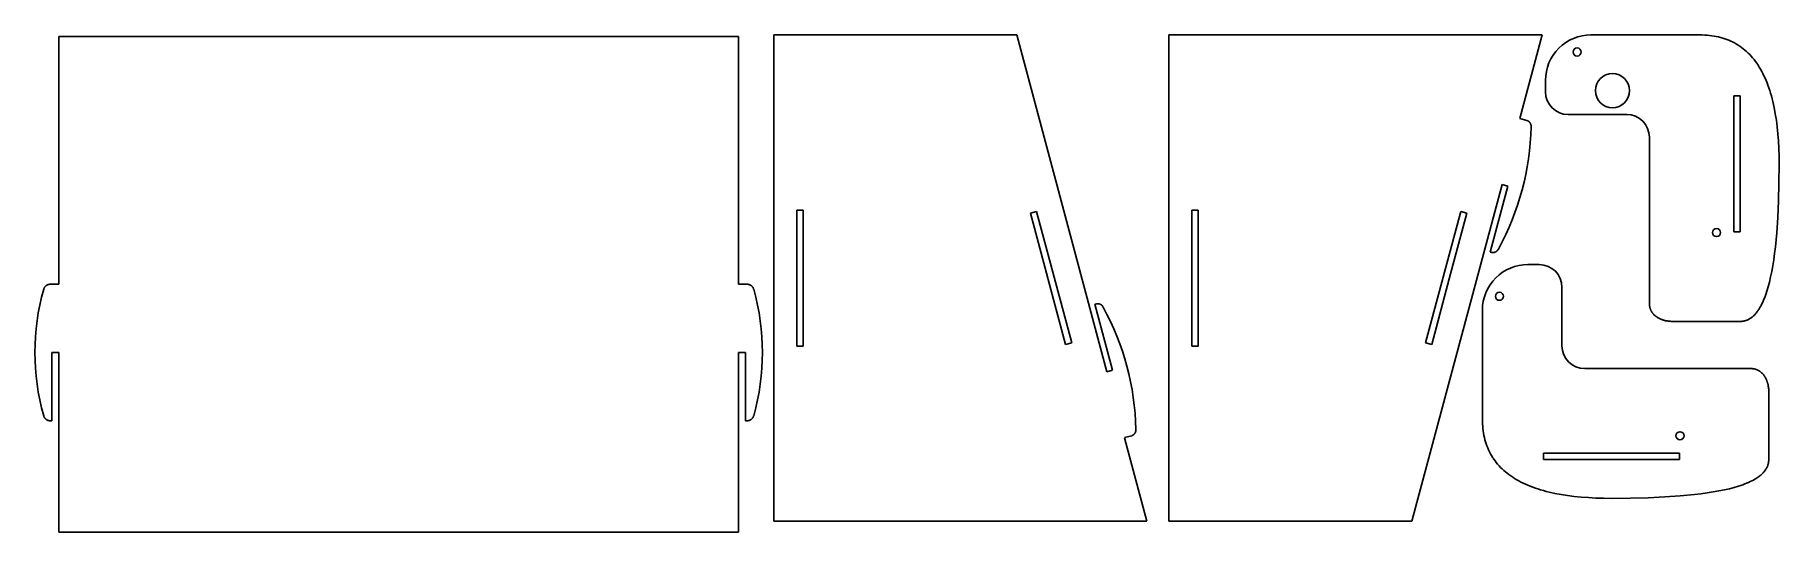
# Model space of a CAD drawing. Extents: x 0 to 767, y 497 to 716.
import ezdxf

# ---------------------------------------------------------------- set-up
doc = ezdxf.new("R2010")
doc.units = 0
doc.layers.add('MAKE2D$VISIBLE$LINES', color=7, linetype='CONTINUOUS')

msp = doc.modelspace()

# ---------------------------------------------------------------- linework, layer by layer
at = {"layer": 'MAKE2D$VISIBLE$LINES'}
for p, q in [((309.5, 715.28), (10.5, 715.28)), ((10.5, 715.28), (10.5, 606.33)), ((309.5, 606.33), (309.5, 715.28)), ((324.95, 502.12), (324.95, 715.93)), ((324.95, 715.93), (431.81, 715.93)), ((431.81, 715.93), (471.48, 567.87)), ((662.93, 715.93), (498.78, 715.93)), ((498.78, 715.93), (498.78, 502.12)), ((653.08, 679.16), (662.93, 715.93)), ((732.27, 715.94), (684.37, 715.94)), ((733.35, 715.92), (732.27, 715.94)), ((734.41, 715.88), (733.35, 715.92)), ((735.46, 715.81), (734.41, 715.88)), ((736.49, 715.71), (735.46, 715.81)), ((737.5, 715.59), (736.49, 715.71)), ((738.5, 715.44), (737.5, 715.59)), ((739.48, 715.26), (738.5, 715.44)), ((740.44, 715.05), (739.48, 715.26)), ((741.38, 714.81), (740.44, 715.05)), ((742.31, 714.55), (741.38, 714.81)), ((743.22, 714.26), (742.31, 714.55)), ((744.12, 713.94), (743.22, 714.26)), ((744.99, 713.59), (744.12, 713.94)), ((745.85, 713.22), (744.99, 713.59)), ((746.69, 712.82), (745.85, 713.22)), ((747.52, 712.39), (746.69, 712.82)), ((747.93, 712.16), (747.52, 712.39)), ((748.33, 711.93), (747.93, 712.16)), ((748.73, 711.69), (748.33, 711.93)), ((749.12, 711.45), (748.73, 711.69)), ((749.51, 711.19), (749.12, 711.45)), ((749.9, 710.93), (749.51, 711.19)), ((750.65, 710.39), (749.9, 710.93)), ((751.39, 709.83), (750.65, 710.39)), ((752.12, 709.23), (751.39, 709.83)), ((752.82, 708.61), (752.12, 709.23)), ((753.51, 707.96), (752.82, 708.61)), ((754.19, 707.28), (753.51, 707.96)), ((754.84, 706.57), (754.19, 707.28)), ((755.48, 705.84), (754.84, 706.57)), ((756.1, 705.07), (755.48, 705.84)), ((756.7, 704.28), (756.1, 705.07)), ((757.29, 703.47), (756.7, 704.28)), ((757.86, 702.62), (757.29, 703.47)), ((758.42, 701.75), (757.86, 702.62)), ((758.95, 700.85), (758.42, 701.75)), ((759.47, 699.92), (758.95, 700.85)), ((759.97, 698.96), (759.47, 699.92)), ((760.46, 697.98), (759.97, 698.96)), ((664.37, 695.94), (664.37, 690.94)), ((760.93, 696.97), (760.46, 697.98)), ((761.38, 695.93), (760.93, 696.97)), ((761.81, 694.86), (761.38, 695.93)), ((762.23, 693.77), (761.81, 694.86)), ((762.63, 692.65), (762.23, 693.77)), ((763.01, 691.5), (762.63, 692.65)), ((763.38, 690.32), (763.01, 691.5)), ((750, 689.11), (747.2, 689.11)), ((747.2, 689.11), (747.2, 659.21)), ((750, 629.31), (750, 689.11)), ((763.73, 689.11), (763.38, 690.32)), ((764.06, 687.88), (763.73, 689.11)), ((764.37, 686.62), (764.06, 687.88)), ((764.95, 684.02), (764.37, 686.62)), ((765.46, 681.3), (764.95, 684.02)), ((656.22, 678.29), (653.07, 679.14)), ((656.26, 678.28), (656.22, 678.29)), ((656.31, 678.26), (656.26, 678.28)), ((656.36, 678.25), (656.31, 678.26)), ((656.41, 678.23), (656.36, 678.25)), ((656.45, 678.21), (656.41, 678.23)), ((656.5, 678.2), (656.45, 678.21)), ((656.55, 678.18), (656.5, 678.2)), ((656.6, 678.15), (656.55, 678.18)), ((656.64, 678.13), (656.6, 678.15)), ((656.69, 678.11), (656.64, 678.13)), ((656.74, 678.08), (656.69, 678.11)), ((656.78, 678.06), (656.74, 678.08)), ((656.83, 678.03), (656.78, 678.06)), ((656.87, 678), (656.83, 678.03)), ((656.92, 677.97), (656.87, 678)), ((656.96, 677.94), (656.92, 677.97)), ((657, 677.91), (656.96, 677.94)), ((657.05, 677.87), (657, 677.91)), ((657.09, 677.84), (657.05, 677.87)), ((657.13, 677.8), (657.09, 677.84)), ((657.17, 677.77), (657.13, 677.8)), ((657.22, 677.73), (657.17, 677.77)), ((657.26, 677.69), (657.22, 677.73)), ((657.3, 677.65), (657.26, 677.69)), ((657.33, 677.61), (657.3, 677.65)), ((657.37, 677.57), (657.33, 677.61)), ((657.41, 677.52), (657.37, 677.57)), ((657.45, 677.48), (657.41, 677.52)), ((657.48, 677.43), (657.45, 677.48)), ((657.52, 677.39), (657.48, 677.43)), ((657.55, 677.34), (657.52, 677.39)), ((657.58, 677.29), (657.55, 677.34)), ((657.61, 677.24), (657.58, 677.29)), ((657.64, 677.2), (657.61, 677.24)), ((657.67, 677.15), (657.64, 677.2)), ((657.7, 677.09), (657.67, 677.15)), ((657.73, 677.04), (657.7, 677.09)), ((657.76, 676.99), (657.73, 677.04)), ((657.78, 676.94), (657.76, 676.99)), ((657.81, 676.88), (657.78, 676.94)), ((657.83, 676.83), (657.81, 676.88)), ((657.86, 676.77), (657.83, 676.83)), ((657.88, 676.72), (657.86, 676.77)), ((657.9, 676.66), (657.88, 676.72)), ((657.92, 676.61), (657.9, 676.66)), ((657.93, 676.55), (657.92, 676.61)), ((657.95, 676.5), (657.93, 676.55)), ((657.94, 671.96), (658.07, 675.52)), ((657.97, 676.44), (657.95, 676.5)), ((657.98, 676.38), (657.97, 676.44)), ((658, 676.32), (657.98, 676.38)), ((658.01, 676.27), (658, 676.32)), ((658.02, 676.21), (658.01, 676.27)), ((658.03, 676.15), (658.02, 676.21)), ((658.04, 676.09), (658.03, 676.15)), ((658.05, 676.04), (658.04, 676.09)), ((658.05, 675.98), (658.05, 676.04)), ((658.06, 675.92), (658.05, 675.98)), ((658.07, 675.86), (658.06, 675.92)), ((658.07, 675.8), (658.07, 675.86)), ((658.07, 675.75), (658.07, 675.8)), ((658.08, 675.63), (658.07, 675.75)), ((658.07, 675.52), (658.08, 675.63)), ((700.1, 680.94), (674.37, 680.94)), ((765.91, 678.47), (765.46, 681.3)), ((766.28, 675.54), (765.91, 678.47)), ((766.59, 672.49), (766.28, 675.54)), ((657.35, 664.92), (657.7, 668.43)), ((657.7, 668.43), (657.94, 671.96)), ((710.1, 597.63), (710.1, 670.94)), ((766.83, 669.33), (766.59, 672.49)), ((767, 666.06), (766.83, 669.33)), ((656.37, 657.99), (656.91, 661.44)), ((656.91, 661.44), (657.35, 664.92)), ((767.1, 662.68), (767, 666.06)), ((767.13, 659.19), (767.1, 662.68)), ((654.97, 651.17), (655.72, 654.56)), ((655.72, 654.56), (656.37, 657.99)), ((747.2, 659.21), (747.2, 629.31)), ((767.07, 650.81), (767.13, 659.19)), ((605.64, 502.12), (645.31, 650.18)), ((647.83, 649.51), (640.06, 620.5)), ((645.31, 650.18), (647.83, 649.51)), ((652.12, 641.13), (653.17, 644.45)), ((653.17, 644.45), (654.12, 647.79)), ((654.12, 647.79), (654.97, 651.17)), ((766.87, 642.97), (767.07, 650.81)), ((337.85, 638.93), (335.05, 638.93)), ((335.05, 638.93), (335.05, 579.13)), ((337.85, 609.03), (337.85, 638.93)), ((440.52, 638.27), (437.81, 637.55)), ((437.81, 637.55), (453.29, 579.78)), ((448.26, 609.39), (440.52, 638.27)), ((508.88, 579.13), (508.88, 638.93)), ((508.88, 638.93), (511.68, 638.93)), ((511.68, 638.93), (511.68, 609.03)), ((611.64, 580.51), (627.12, 638.27)), ((629.82, 637.55), (622.09, 608.66)), ((627.12, 638.27), (629.82, 637.55)), ((649.72, 634.58), (650.97, 637.85)), ((650.97, 637.85), (652.12, 641.13)), ((766.53, 635.68), (766.87, 642.97)), ((646.9, 628.14), (648.36, 631.35)), ((648.36, 631.35), (649.72, 634.58)), ((747.2, 629.31), (750, 629.31)), ((766.07, 628.92), (766.53, 635.68)), ((643.4, 621.38), (643.44, 621.42)), ((643.44, 621.42), (643.47, 621.47)), ((643.47, 621.47), (643.5, 621.52)), ((643.5, 621.52), (643.54, 621.56)), ((643.54, 621.56), (643.57, 621.61)), ((643.57, 621.61), (643.63, 621.71)), ((643.63, 621.71), (643.68, 621.81)), ((643.68, 621.81), (645.34, 624.96)), ((645.34, 624.96), (646.9, 628.14)), ((765.12, 619.8), (765.47, 622.71)), ((765.47, 622.71), (766.07, 628.92)), ((640.06, 620.5), (640.69, 620.34)), ((640.69, 620.34), (640.73, 620.32)), ((640.73, 620.32), (640.78, 620.31)), ((640.78, 620.31), (640.83, 620.3)), ((640.83, 620.3), (640.88, 620.29)), ((640.88, 620.29), (640.93, 620.29)), ((640.93, 620.29), (640.98, 620.28)), ((640.98, 620.28), (641.03, 620.27)), ((641.03, 620.27), (641.08, 620.27)), ((641.08, 620.27), (641.14, 620.26)), ((641.14, 620.26), (641.19, 620.26)), ((641.19, 620.26), (641.24, 620.26)), ((641.24, 620.26), (641.29, 620.26)), ((641.29, 620.26), (641.35, 620.26)), ((641.35, 620.26), (641.4, 620.26)), ((641.4, 620.26), (641.45, 620.27)), ((641.45, 620.27), (641.51, 620.27)), ((641.51, 620.27), (641.56, 620.28)), ((641.56, 620.28), (641.62, 620.28)), ((641.62, 620.28), (641.67, 620.29)), ((641.67, 620.29), (641.73, 620.3)), ((641.73, 620.3), (641.78, 620.31)), ((641.78, 620.31), (641.83, 620.33)), ((641.83, 620.33), (641.89, 620.34)), ((641.89, 620.34), (641.94, 620.35)), ((641.94, 620.35), (642, 620.37)), ((642, 620.37), (642.05, 620.39)), ((642.05, 620.39), (642.1, 620.41)), ((642.1, 620.41), (642.16, 620.43)), ((642.16, 620.43), (642.21, 620.45)), ((642.21, 620.45), (642.26, 620.47)), ((642.26, 620.47), (642.32, 620.49)), ((642.32, 620.49), (642.37, 620.52)), ((642.37, 620.52), (642.42, 620.55)), ((642.42, 620.55), (642.47, 620.57)), ((642.47, 620.57), (642.52, 620.6)), ((642.52, 620.6), (642.57, 620.63)), ((642.57, 620.63), (642.62, 620.66)), ((642.62, 620.66), (642.67, 620.69)), ((642.67, 620.69), (642.72, 620.73)), ((642.72, 620.73), (642.77, 620.76)), ((642.77, 620.76), (642.82, 620.8)), ((642.82, 620.8), (642.87, 620.83)), ((642.87, 620.83), (642.91, 620.87)), ((642.91, 620.87), (642.96, 620.91)), ((642.96, 620.91), (643, 620.95)), ((643, 620.95), (643.05, 620.99)), ((643.05, 620.99), (643.09, 621.03)), ((643.09, 621.03), (643.13, 621.07)), ((643.13, 621.07), (643.17, 621.11)), ((643.17, 621.11), (643.21, 621.15)), ((643.21, 621.15), (643.25, 621.2)), ((643.25, 621.2), (643.29, 621.24)), ((643.29, 621.24), (643.33, 621.28)), ((643.33, 621.28), (643.37, 621.33)), ((643.37, 621.33), (643.4, 621.38)), ((656.64, 614.97), (661.64, 614.97)), ((763.87, 611.9), (764.32, 614.4)), ((764.32, 614.4), (764.74, 617.03)), ((764.74, 617.03), (765.12, 619.8)), ((5.48, 606.04), (5.42, 606.02)), ((5.53, 606.07), (5.48, 606.04)), ((5.59, 606.09), (5.53, 606.07)), ((5.65, 606.12), (5.59, 606.09)), ((5.71, 606.14), (5.65, 606.12)), ((5.76, 606.16), (5.71, 606.14)), ((5.82, 606.18), (5.76, 606.16)), ((5.88, 606.2), (5.82, 606.18)), ((5.94, 606.22), (5.88, 606.2)), ((6, 606.23), (5.94, 606.22)), ((6.06, 606.25), (6, 606.23)), ((6.12, 606.26), (6.06, 606.25)), ((6.18, 606.27), (6.12, 606.26)), ((6.23, 606.28), (6.18, 606.27)), ((6.29, 606.29), (6.23, 606.28)), ((6.35, 606.3), (6.29, 606.29)), ((6.41, 606.31), (6.35, 606.3)), ((6.47, 606.32), (6.41, 606.31)), ((6.53, 606.32), (6.47, 606.32)), ((6.58, 606.32), (6.53, 606.32)), ((6.64, 606.33), (6.58, 606.32)), ((6.7, 606.33), (6.64, 606.33)), ((6.76, 606.33), (6.7, 606.33)), ((10.5, 606.33), (6.76, 606.33)), ((313.24, 606.33), (309.5, 606.33)), ((313.3, 606.33), (313.24, 606.33)), ((313.36, 606.33), (313.3, 606.33)), ((313.42, 606.32), (313.36, 606.33)), ((313.47, 606.32), (313.42, 606.32)), ((313.53, 606.32), (313.47, 606.32)), ((313.59, 606.31), (313.53, 606.32)), ((313.65, 606.3), (313.59, 606.31)), ((313.71, 606.29), (313.65, 606.3)), ((313.77, 606.28), (313.71, 606.29)), ((313.82, 606.27), (313.77, 606.28)), ((313.88, 606.26), (313.82, 606.27)), ((313.94, 606.25), (313.88, 606.26)), ((314, 606.23), (313.94, 606.25)), ((314.06, 606.22), (314, 606.23)), ((314.12, 606.2), (314.06, 606.22)), ((314.18, 606.18), (314.12, 606.2)), ((314.24, 606.16), (314.18, 606.18)), ((314.29, 606.14), (314.24, 606.16)), ((314.35, 606.12), (314.29, 606.14)), ((314.41, 606.09), (314.35, 606.12)), ((314.47, 606.07), (314.41, 606.09)), ((314.52, 606.04), (314.47, 606.07)), ((314.58, 606.02), (314.52, 606.04)), ((337.85, 579.13), (337.85, 609.03)), ((455.99, 580.51), (448.26, 609.39)), ((511.68, 609.03), (511.68, 579.13)), ((622.09, 608.66), (614.35, 579.78)), ((762.33, 605.21), (762.87, 607.3)), ((762.87, 607.3), (763.39, 609.53)), ((763.39, 609.53), (763.87, 611.9)), ((2.96, 600.66), (2.17, 597.18)), ((3.87, 604.13), (2.96, 600.66)), ((3.88, 604.19), (3.87, 604.13)), ((3.9, 604.24), (3.88, 604.19)), ((3.92, 604.3), (3.9, 604.24)), ((3.94, 604.35), (3.92, 604.3)), ((3.96, 604.41), (3.94, 604.35)), ((3.98, 604.46), (3.96, 604.41)), ((4, 604.52), (3.98, 604.46)), ((4.02, 604.57), (4, 604.52)), ((4.05, 604.62), (4.02, 604.57)), ((4.08, 604.68), (4.05, 604.62)), ((4.1, 604.73), (4.08, 604.68)), ((4.13, 604.78), (4.1, 604.73)), ((4.16, 604.84), (4.13, 604.78)), ((4.19, 604.89), (4.16, 604.84)), ((4.22, 604.94), (4.19, 604.89)), ((4.26, 604.99), (4.22, 604.94)), ((4.29, 605.04), (4.26, 604.99)), ((4.33, 605.09), (4.29, 605.04)), ((4.37, 605.14), (4.33, 605.09)), ((4.4, 605.19), (4.37, 605.14)), ((4.44, 605.24), (4.4, 605.19)), ((4.48, 605.29), (4.44, 605.24)), ((4.52, 605.33), (4.48, 605.29)), ((4.57, 605.38), (4.52, 605.33)), ((4.61, 605.43), (4.57, 605.38)), ((4.65, 605.47), (4.61, 605.43)), ((4.7, 605.51), (4.65, 605.47)), ((4.75, 605.56), (4.7, 605.51)), ((4.79, 605.6), (4.75, 605.56)), ((4.84, 605.64), (4.79, 605.6)), ((4.89, 605.68), (4.84, 605.64)), ((4.94, 605.72), (4.89, 605.68)), ((4.99, 605.76), (4.94, 605.72)), ((5.04, 605.79), (4.99, 605.76)), ((5.09, 605.83), (5.04, 605.79)), ((5.15, 605.86), (5.09, 605.83)), ((5.2, 605.9), (5.15, 605.86)), ((5.26, 605.93), (5.2, 605.9)), ((5.31, 605.96), (5.26, 605.93)), ((5.37, 605.99), (5.31, 605.96)), ((5.42, 606.02), (5.37, 605.99)), ((314.63, 605.99), (314.58, 606.02)), ((314.69, 605.96), (314.63, 605.99)), ((314.74, 605.93), (314.69, 605.96)), ((314.8, 605.9), (314.74, 605.93)), ((314.85, 605.86), (314.8, 605.9)), ((314.91, 605.83), (314.85, 605.86)), ((314.96, 605.79), (314.91, 605.83)), ((315.01, 605.76), (314.96, 605.79)), ((315.06, 605.72), (315.01, 605.76)), ((315.11, 605.68), (315.06, 605.72)), ((315.16, 605.64), (315.11, 605.68)), ((315.21, 605.6), (315.16, 605.64)), ((315.25, 605.56), (315.21, 605.6)), ((315.3, 605.51), (315.25, 605.56)), ((315.35, 605.47), (315.3, 605.51)), ((315.39, 605.43), (315.35, 605.47)), ((315.43, 605.38), (315.39, 605.43)), ((315.48, 605.33), (315.43, 605.38)), ((315.52, 605.29), (315.48, 605.33)), ((315.56, 605.24), (315.52, 605.29)), ((315.6, 605.19), (315.56, 605.24)), ((315.63, 605.14), (315.6, 605.19)), ((315.67, 605.09), (315.63, 605.14)), ((315.71, 605.04), (315.67, 605.09)), ((315.74, 604.99), (315.71, 605.04)), ((315.78, 604.94), (315.74, 604.99)), ((315.81, 604.89), (315.78, 604.94)), ((315.84, 604.84), (315.81, 604.89)), ((315.87, 604.78), (315.84, 604.84)), ((315.9, 604.73), (315.87, 604.78)), ((315.92, 604.68), (315.9, 604.73)), ((315.95, 604.62), (315.92, 604.68)), ((315.98, 604.57), (315.95, 604.62)), ((316, 604.52), (315.98, 604.57)), ((316.02, 604.46), (316, 604.52)), ((316.04, 604.41), (316.02, 604.46)), ((316.06, 604.35), (316.04, 604.41)), ((316.08, 604.3), (316.06, 604.35)), ((316.1, 604.24), (316.08, 604.3)), ((316.12, 604.19), (316.1, 604.24)), ((316.13, 604.13), (316.12, 604.19)), ((317.04, 600.66), (316.13, 604.13)), ((317.83, 597.18), (317.04, 600.66)), ((671.64, 579.24), (671.64, 604.97)), ((759.8, 598.18), (760.14, 598.94)), ((760.14, 598.94), (760.48, 599.73)), ((760.48, 599.73), (760.81, 600.56)), ((760.81, 600.56), (761.13, 601.42)), ((761.13, 601.42), (761.44, 602.32)), ((761.44, 602.32), (761.74, 603.25)), ((761.74, 603.25), (762.33, 605.21)), ((1.51, 593.71), (0.97, 590.23)), ((2.17, 597.18), (1.51, 593.71)), ((318.49, 593.71), (317.83, 597.18)), ((319.03, 590.23), (318.49, 593.71)), ((466.23, 597.55), (466.86, 597.72)), ((474, 568.54), (466.23, 597.55)), ((466.86, 597.72), (466.9, 597.73)), ((466.9, 597.73), (466.95, 597.74)), ((466.95, 597.74), (467, 597.75)), ((467, 597.75), (467.05, 597.76)), ((467.05, 597.76), (467.1, 597.77)), ((467.1, 597.77), (467.15, 597.77)), ((467.15, 597.77), (467.2, 597.78)), ((467.2, 597.78), (467.25, 597.79)), ((467.25, 597.79), (467.31, 597.79)), ((467.31, 597.79), (467.36, 597.79)), ((467.36, 597.79), (467.41, 597.79)), ((467.41, 597.79), (467.46, 597.79)), ((467.46, 597.79), (467.52, 597.79)), ((467.52, 597.79), (467.57, 597.79)), ((467.57, 597.79), (467.62, 597.79)), ((467.62, 597.79), (467.68, 597.78)), ((467.68, 597.78), (467.73, 597.78)), ((467.73, 597.78), (467.79, 597.77)), ((467.79, 597.77), (467.84, 597.76)), ((467.84, 597.76), (467.9, 597.75)), ((467.9, 597.75), (467.95, 597.74)), ((467.95, 597.74), (468, 597.73)), ((468, 597.73), (468.06, 597.71)), ((468.06, 597.71), (468.11, 597.7)), ((468.11, 597.7), (468.17, 597.68)), ((468.17, 597.68), (468.22, 597.67)), ((468.22, 597.67), (468.27, 597.65)), ((468.27, 597.65), (468.33, 597.63)), ((468.33, 597.63), (468.38, 597.61)), ((468.38, 597.61), (468.43, 597.58)), ((468.43, 597.58), (468.49, 597.56)), ((468.49, 597.56), (468.54, 597.53)), ((468.54, 597.53), (468.59, 597.51)), ((468.59, 597.51), (468.64, 597.48)), ((468.64, 597.48), (468.69, 597.45)), ((468.69, 597.45), (468.74, 597.42)), ((468.74, 597.42), (468.79, 597.39)), ((468.79, 597.39), (468.84, 597.36)), ((468.84, 597.36), (468.89, 597.33)), ((468.89, 597.33), (468.94, 597.29)), ((468.94, 597.29), (468.99, 597.26)), ((468.99, 597.26), (469.04, 597.22)), ((469.04, 597.22), (469.08, 597.18)), ((469.08, 597.18), (469.13, 597.15)), ((469.13, 597.15), (469.17, 597.11)), ((469.17, 597.11), (469.22, 597.07)), ((469.22, 597.07), (469.26, 597.03)), ((469.26, 597.03), (469.3, 596.99)), ((469.3, 596.99), (469.34, 596.94)), ((469.34, 596.94), (469.38, 596.9)), ((469.38, 596.9), (469.42, 596.86)), ((469.42, 596.86), (469.46, 596.81)), ((469.46, 596.81), (469.5, 596.77)), ((469.5, 596.77), (469.54, 596.72)), ((469.54, 596.72), (469.57, 596.68)), ((469.57, 596.68), (469.61, 596.63)), ((469.61, 596.63), (469.64, 596.58)), ((469.64, 596.58), (469.67, 596.54)), ((469.67, 596.54), (469.71, 596.49)), ((469.71, 596.49), (469.74, 596.44)), ((469.74, 596.44), (469.8, 596.34)), ((469.8, 596.34), (469.85, 596.25)), ((469.85, 596.25), (471.51, 593.09)), ((471.51, 593.09), (473.07, 589.91)), ((636.64, 547.08), (636.64, 594.97)), ((710.1, 597.45), (710.1, 597.63)), ((710.11, 597.26), (710.1, 597.45)), ((710.13, 597.07), (710.11, 597.26)), ((710.15, 596.88), (710.13, 597.07)), ((710.17, 596.7), (710.15, 596.88)), ((710.2, 596.51), (710.17, 596.7)), ((710.24, 596.32), (710.2, 596.51)), ((710.28, 596.13), (710.24, 596.32)), ((710.33, 595.95), (710.28, 596.13)), ((710.39, 595.76), (710.33, 595.95)), ((710.45, 595.57), (710.39, 595.76)), ((710.51, 595.39), (710.45, 595.57)), ((710.59, 595.2), (710.51, 595.39)), ((710.67, 595.02), (710.59, 595.2)), ((710.75, 594.84), (710.67, 595.02)), ((710.85, 594.66), (710.75, 594.84)), ((710.94, 594.48), (710.85, 594.66)), ((711.05, 594.3), (710.94, 594.48)), ((711.16, 594.12), (711.05, 594.3)), ((711.28, 593.95), (711.16, 594.12)), ((711.4, 593.78), (711.28, 593.95)), ((711.53, 593.61), (711.4, 593.78)), ((711.66, 593.44), (711.53, 593.61)), ((711.8, 593.28), (711.66, 593.44)), ((711.95, 593.12), (711.8, 593.28)), ((712.1, 592.96), (711.95, 593.12)), ((712.25, 592.81), (712.1, 592.96)), ((712.41, 592.66), (712.25, 592.81)), ((712.58, 592.51), (712.41, 592.66)), ((712.75, 592.37), (712.58, 592.51)), ((712.93, 592.23), (712.75, 592.37)), ((713.11, 592.09), (712.93, 592.23)), ((713.29, 591.96), (713.11, 592.09)), ((713.48, 591.83), (713.29, 591.96)), ((713.68, 591.71), (713.48, 591.83)), ((713.87, 591.59), (713.68, 591.71)), ((714.07, 591.47), (713.87, 591.59)), ((714.28, 591.36), (714.07, 591.47)), ((714.49, 591.26), (714.28, 591.36)), ((714.7, 591.15), (714.49, 591.26)), ((714.91, 591.06), (714.7, 591.15)), ((715.12, 590.96), (714.91, 591.06)), ((715.34, 590.87), (715.12, 590.96)), ((715.56, 590.79), (715.34, 590.87)), ((715.78, 590.71), (715.56, 590.79)), ((716.01, 590.63), (715.78, 590.71)), ((753.14, 590.61), (753.38, 590.72)), ((753.38, 590.72), (753.62, 590.83)), ((753.62, 590.83), (753.86, 590.96)), ((753.86, 590.96), (754.09, 591.09)), ((754.09, 591.09), (754.32, 591.23)), ((754.32, 591.23), (754.55, 591.37)), ((754.55, 591.37), (754.78, 591.53)), ((754.78, 591.53), (755.01, 591.69)), ((755.01, 591.69), (755.23, 591.87)), ((755.23, 591.87), (755.45, 592.05)), ((755.45, 592.05), (755.67, 592.24)), ((755.67, 592.24), (755.89, 592.44)), ((755.89, 592.44), (756.1, 592.64)), ((756.1, 592.64), (756.32, 592.86)), ((756.32, 592.86), (756.53, 593.08)), ((756.53, 593.08), (756.74, 593.32)), ((756.74, 593.32), (756.94, 593.56)), ((756.94, 593.56), (757.15, 593.81)), ((757.15, 593.81), (757.35, 594.06)), ((757.35, 594.06), (757.55, 594.33)), ((757.55, 594.33), (757.75, 594.6)), ((757.75, 594.6), (757.95, 594.89)), ((757.95, 594.89), (758.14, 595.18)), ((758.14, 595.18), (758.33, 595.48)), ((758.33, 595.48), (758.71, 596.1)), ((758.71, 596.1), (759.08, 596.76)), ((759.08, 596.76), (759.44, 597.45)), ((759.44, 597.45), (759.8, 598.18)), ((0.24, 583.28), (0.06, 579.8)), ((0.54, 586.76), (0.24, 583.28)), ((0.97, 590.23), (0.54, 586.76)), ((319.46, 586.76), (319.03, 590.23)), ((319.76, 583.28), (319.46, 586.76)), ((319.94, 579.8), (319.76, 583.28)), ((473.07, 589.91), (474.53, 586.7)), ((474.53, 586.7), (475.89, 583.47)), ((475.89, 583.47), (477.14, 580.21)), ((716.23, 590.56), (716.01, 590.63)), ((716.46, 590.5), (716.23, 590.56)), ((716.69, 590.43), (716.46, 590.5)), ((716.92, 590.38), (716.69, 590.43)), ((717.15, 590.32), (716.92, 590.38)), ((717.37, 590.27), (717.15, 590.32)), ((717.6, 590.23), (717.37, 590.27)), ((717.83, 590.19), (717.6, 590.23)), ((718.29, 590.12), (717.83, 590.19)), ((718.75, 590.07), (718.29, 590.12)), ((719.21, 590.03), (718.75, 590.07)), ((719.66, 590.01), (719.21, 590.03)), ((720.1, 590.01), (719.66, 590.01)), ((750.1, 590.01), (720.1, 590.01)), ((750.1, 590.01), (750.37, 590.01)), ((750.37, 590.01), (750.63, 590.02)), ((750.63, 590.02), (750.89, 590.04)), ((750.89, 590.04), (751.15, 590.07)), ((751.15, 590.07), (751.41, 590.11)), ((751.41, 590.11), (751.66, 590.16)), ((751.66, 590.16), (751.91, 590.21)), ((751.91, 590.21), (752.16, 590.28)), ((752.16, 590.28), (752.41, 590.35)), ((752.41, 590.35), (752.66, 590.43)), ((752.66, 590.43), (752.9, 590.52)), ((752.9, 590.52), (753.14, 590.61)), ((0.06, 579.8), (0, 576.33)), ((0, 576.33), (0.06, 572.85)), ((7.5, 546.33), (7.5, 576.36)), ((7.5, 576.36), (10.5, 576.36)), ((10.5, 576.36), (10.5, 497.38)), ((309.5, 497.38), (309.5, 576.36)), ((309.5, 576.36), (312.5, 576.36)), ((312.5, 576.36), (312.5, 546.33)), ((320, 576.33), (319.94, 579.8)), ((319.94, 572.85), (320, 576.33)), ((335.05, 579.13), (337.85, 579.13)), ((453.29, 579.78), (455.99, 580.51)), ((477.14, 580.21), (478.29, 576.92)), ((478.29, 576.92), (479.34, 573.6)), ((511.68, 579.13), (508.88, 579.13)), ((614.35, 579.78), (611.64, 580.51)), ((0.06, 572.85), (0.24, 569.38)), ((0.24, 569.38), (0.54, 565.9)), ((319.46, 565.9), (319.76, 569.38)), ((319.76, 569.38), (319.94, 572.85)), ((471.48, 567.87), (474, 568.54)), ((479.34, 573.6), (480.29, 570.26)), ((480.29, 570.26), (481.14, 566.89)), ((754.94, 569.24), (681.64, 569.24)), ((755.13, 569.24), (754.94, 569.24)), ((755.31, 569.23), (755.13, 569.24)), ((755.5, 569.22), (755.31, 569.23)), ((755.69, 569.2), (755.5, 569.22)), ((755.88, 569.17), (755.69, 569.2)), ((756.06, 569.14), (755.88, 569.17)), ((756.25, 569.11), (756.06, 569.14)), ((756.44, 569.06), (756.25, 569.11)), ((756.63, 569.01), (756.44, 569.06)), ((756.81, 568.96), (756.63, 569.01)), ((757, 568.9), (756.81, 568.96)), ((757.19, 568.83), (757, 568.9)), ((757.37, 568.76), (757.19, 568.83)), ((757.55, 568.68), (757.37, 568.76)), ((757.74, 568.59), (757.55, 568.68)), ((757.92, 568.5), (757.74, 568.59)), ((758.1, 568.4), (757.92, 568.5)), ((758.27, 568.3), (758.1, 568.4)), ((758.45, 568.19), (758.27, 568.3)), ((758.62, 568.07), (758.45, 568.19)), ((758.79, 567.95), (758.62, 568.07)), ((758.96, 567.82), (758.79, 567.95)), ((759.13, 567.68), (758.96, 567.82)), ((759.29, 567.54), (759.13, 567.68)), ((0.54, 565.9), (0.97, 562.43)), ((0.97, 562.43), (1.51, 558.95)), ((318.49, 558.95), (319.03, 562.43)), ((319.03, 562.43), (319.46, 565.9)), ((481.14, 566.89), (481.89, 563.49)), ((481.89, 563.49), (482.54, 560.07)), ((482.54, 560.07), (483.08, 556.61)), ((759.45, 567.4), (759.29, 567.54)), ((759.61, 567.25), (759.45, 567.4)), ((759.76, 567.09), (759.61, 567.25)), ((759.91, 566.93), (759.76, 567.09)), ((760.06, 566.76), (759.91, 566.93)), ((760.2, 566.59), (760.06, 566.76)), ((760.34, 566.42), (760.2, 566.59)), ((760.48, 566.23), (760.34, 566.42)), ((760.61, 566.05), (760.48, 566.23)), ((760.74, 565.86), (760.61, 566.05)), ((760.86, 565.67), (760.74, 565.86)), ((760.98, 565.47), (760.86, 565.67)), ((761.1, 565.27), (760.98, 565.47)), ((761.21, 565.07), (761.1, 565.27)), ((761.32, 564.86), (761.21, 565.07)), ((761.42, 564.65), (761.32, 564.86)), ((761.52, 564.43), (761.42, 564.65)), ((761.61, 564.22), (761.52, 564.43)), ((761.7, 564), (761.61, 564.22)), ((761.78, 563.78), (761.7, 564)), ((761.86, 563.56), (761.78, 563.78)), ((761.94, 563.34), (761.86, 563.56)), ((762.01, 563.11), (761.94, 563.34)), ((762.08, 562.88), (762.01, 563.11)), ((762.14, 562.66), (762.08, 562.88)), ((762.2, 562.43), (762.14, 562.66)), ((762.25, 562.2), (762.2, 562.43)), ((762.3, 561.97), (762.25, 562.2)), ((762.34, 561.74), (762.3, 561.97)), ((762.38, 561.51), (762.34, 561.74)), ((762.45, 561.05), (762.38, 561.51)), ((762.5, 560.59), (762.45, 561.05)), ((762.54, 560.14), (762.5, 560.59)), ((762.56, 559.69), (762.54, 560.14)), ((1.51, 558.95), (2.17, 555.48)), ((2.17, 555.48), (2.96, 552)), ((317.04, 552), (317.83, 555.48)), ((317.83, 555.48), (318.49, 558.95)), ((483.08, 556.61), (483.52, 553.13)), ((483.52, 553.13), (483.87, 549.63)), ((762.57, 559.24), (762.56, 559.69)), ((762.57, 529.24), (762.57, 559.24)), ((2.96, 552), (3.87, 548.53)), ((3.87, 548.53), (3.88, 548.47)), ((3.88, 548.47), (3.9, 548.42)), ((3.9, 548.42), (3.92, 548.36)), ((3.92, 548.36), (3.94, 548.31)), ((3.94, 548.31), (3.96, 548.25)), ((3.96, 548.25), (3.98, 548.2)), ((3.98, 548.2), (4, 548.14)), ((4, 548.14), (4.02, 548.09)), ((4.02, 548.09), (4.05, 548.04)), ((4.05, 548.04), (4.08, 547.98)), ((4.08, 547.98), (4.1, 547.93)), ((4.1, 547.93), (4.13, 547.88)), ((4.13, 547.88), (4.16, 547.82)), ((4.16, 547.82), (4.19, 547.77)), ((4.19, 547.77), (4.22, 547.72)), ((4.22, 547.72), (4.26, 547.67)), ((4.26, 547.67), (4.29, 547.62)), ((4.29, 547.62), (4.33, 547.57)), ((4.33, 547.57), (4.37, 547.52)), ((4.37, 547.52), (4.4, 547.47)), ((4.4, 547.47), (4.44, 547.42)), ((4.44, 547.42), (4.48, 547.37)), ((4.48, 547.37), (4.52, 547.32)), ((4.52, 547.32), (4.57, 547.28)), ((4.57, 547.28), (4.61, 547.23)), ((4.61, 547.23), (4.65, 547.19)), ((4.65, 547.19), (4.7, 547.14)), ((4.7, 547.14), (4.75, 547.1)), ((4.75, 547.1), (4.79, 547.06)), ((4.79, 547.06), (4.84, 547.02)), ((4.84, 547.02), (4.89, 546.98)), ((4.89, 546.98), (4.94, 546.94)), ((4.94, 546.94), (4.99, 546.9)), ((4.99, 546.9), (5.04, 546.87)), ((5.04, 546.87), (5.09, 546.83)), ((5.09, 546.83), (5.15, 546.8)), ((5.15, 546.8), (5.2, 546.76)), ((5.2, 546.76), (5.26, 546.73)), ((5.26, 546.73), (5.31, 546.7)), ((5.31, 546.7), (5.37, 546.67)), ((5.37, 546.67), (5.42, 546.64)), ((5.42, 546.64), (5.48, 546.62)), ((5.48, 546.62), (5.53, 546.59)), ((5.53, 546.59), (5.59, 546.56)), ((5.59, 546.56), (5.65, 546.54)), ((5.65, 546.54), (5.71, 546.52)), ((5.71, 546.52), (5.76, 546.5)), ((5.76, 546.5), (5.82, 546.48)), ((5.82, 546.48), (5.88, 546.46)), ((5.88, 546.46), (5.94, 546.44)), ((5.94, 546.44), (6, 546.43)), ((6, 546.43), (6.06, 546.41)), ((6.06, 546.41), (6.12, 546.4)), ((6.12, 546.4), (6.18, 546.39)), ((6.18, 546.39), (6.23, 546.38)), ((6.23, 546.38), (6.29, 546.37)), ((6.29, 546.37), (6.35, 546.36)), ((6.35, 546.36), (6.41, 546.35)), ((6.41, 546.35), (6.47, 546.34)), ((6.47, 546.34), (6.53, 546.34)), ((6.53, 546.34), (6.58, 546.33)), ((6.58, 546.33), (6.64, 546.33)), ((6.64, 546.33), (6.7, 546.33)), ((6.7, 546.33), (6.76, 546.33)), ((6.76, 546.33), (7.5, 546.33)), ((312.5, 546.33), (313.24, 546.33)), ((313.24, 546.33), (313.3, 546.33)), ((313.3, 546.33), (313.36, 546.33)), ((313.36, 546.33), (313.42, 546.33)), ((313.42, 546.33), (313.47, 546.34)), ((313.47, 546.34), (313.53, 546.34)), ((313.53, 546.34), (313.59, 546.35)), ((313.59, 546.35), (313.65, 546.36)), ((313.65, 546.36), (313.71, 546.37)), ((313.71, 546.37), (313.77, 546.38)), ((313.77, 546.38), (313.82, 546.39)), ((313.82, 546.39), (313.88, 546.4)), ((313.88, 546.4), (313.94, 546.41)), ((313.94, 546.41), (314, 546.43)), ((314, 546.43), (314.06, 546.44)), ((314.06, 546.44), (314.12, 546.46)), ((314.12, 546.46), (314.18, 546.48)), ((314.18, 546.48), (314.24, 546.5)), ((314.24, 546.5), (314.29, 546.52)), ((314.29, 546.52), (314.35, 546.54)), ((314.35, 546.54), (314.41, 546.56)), ((314.41, 546.56), (314.47, 546.59)), ((314.47, 546.59), (314.52, 546.62)), ((314.52, 546.62), (314.58, 546.64)), ((314.58, 546.64), (314.63, 546.67)), ((314.63, 546.67), (314.69, 546.7)), ((314.69, 546.7), (314.74, 546.73)), ((314.74, 546.73), (314.8, 546.76)), ((314.8, 546.76), (314.85, 546.8)), ((314.85, 546.8), (314.91, 546.83)), ((314.91, 546.83), (314.96, 546.87)), ((314.96, 546.87), (315.01, 546.9)), ((315.01, 546.9), (315.06, 546.94)), ((315.06, 546.94), (315.11, 546.98)), ((315.11, 546.98), (315.16, 547.02)), ((315.16, 547.02), (315.21, 547.06)), ((315.21, 547.06), (315.25, 547.1)), ((315.25, 547.1), (315.3, 547.14)), ((315.3, 547.14), (315.35, 547.19)), ((315.35, 547.19), (315.39, 547.23)), ((315.39, 547.23), (315.43, 547.28)), ((315.43, 547.28), (315.48, 547.32)), ((315.48, 547.32), (315.52, 547.37)), ((315.52, 547.37), (315.56, 547.42)), ((315.56, 547.42), (315.6, 547.47)), ((315.6, 547.47), (315.63, 547.52)), ((315.63, 547.52), (315.67, 547.57)), ((315.67, 547.57), (315.71, 547.62)), ((315.71, 547.62), (315.74, 547.67)), ((315.74, 547.67), (315.78, 547.72)), ((315.78, 547.72), (315.81, 547.77)), ((315.81, 547.77), (315.84, 547.82)), ((315.84, 547.82), (315.87, 547.88)), ((315.87, 547.88), (315.9, 547.93)), ((315.9, 547.93), (315.92, 547.98)), ((315.92, 547.98), (315.95, 548.04)), ((315.95, 548.04), (315.98, 548.09)), ((315.98, 548.09), (316, 548.14)), ((316, 548.14), (316.02, 548.2)), ((316.02, 548.2), (316.04, 548.25)), ((316.04, 548.25), (316.06, 548.31)), ((316.06, 548.31), (316.08, 548.36)), ((316.08, 548.36), (316.1, 548.42)), ((316.1, 548.42), (316.12, 548.47)), ((316.12, 548.47), (316.13, 548.53)), ((316.13, 548.53), (317.04, 552)), ((483.87, 549.63), (484.11, 546.09)), ((484.11, 546.09), (484.24, 542.53)), ((636.65, 546), (636.64, 547.08)), ((636.69, 544.93), (636.65, 546)), ((636.76, 543.88), (636.69, 544.93)), ((482.39, 539.76), (479.24, 538.92)), ((479.25, 538.89), (489.1, 502.12)), ((482.43, 539.77), (482.39, 539.76)), ((482.48, 539.79), (482.43, 539.77)), ((482.53, 539.8), (482.48, 539.79)), ((482.58, 539.82), (482.53, 539.8)), ((482.62, 539.84), (482.58, 539.82)), ((482.67, 539.86), (482.62, 539.84)), ((482.72, 539.88), (482.67, 539.86)), ((482.77, 539.9), (482.72, 539.88)), ((482.81, 539.92), (482.77, 539.9)), ((482.86, 539.95), (482.81, 539.92)), ((482.9, 539.97), (482.86, 539.95)), ((482.95, 540), (482.9, 539.97)), ((483, 540.02), (482.95, 540)), ((483.04, 540.05), (483, 540.02)), ((483.09, 540.08), (483.04, 540.05)), ((483.13, 540.11), (483.09, 540.08)), ((483.17, 540.15), (483.13, 540.11)), ((483.22, 540.18), (483.17, 540.15)), ((483.26, 540.21), (483.22, 540.18)), ((483.3, 540.25), (483.26, 540.21)), ((483.34, 540.29), (483.3, 540.25)), ((483.39, 540.32), (483.34, 540.29)), ((483.43, 540.36), (483.39, 540.32)), ((483.46, 540.4), (483.43, 540.36)), ((483.5, 540.44), (483.46, 540.4)), ((483.54, 540.49), (483.5, 540.44)), ((483.58, 540.53), (483.54, 540.49)), ((483.62, 540.57), (483.58, 540.53)), ((483.65, 540.62), (483.62, 540.57)), ((483.69, 540.67), (483.65, 540.62)), ((483.72, 540.71), (483.69, 540.67)), ((483.75, 540.76), (483.72, 540.71)), ((483.78, 540.81), (483.75, 540.76)), ((483.81, 540.86), (483.78, 540.81)), ((483.84, 540.91), (483.81, 540.86)), ((483.87, 540.96), (483.84, 540.91)), ((483.9, 541.01), (483.87, 540.96)), ((483.93, 541.06), (483.9, 541.01)), ((483.95, 541.12), (483.93, 541.06)), ((483.98, 541.17), (483.95, 541.12)), ((484, 541.22), (483.98, 541.17)), ((484.02, 541.28), (484, 541.22)), ((484.05, 541.33), (484.02, 541.28)), ((484.07, 541.39), (484.05, 541.33)), ((484.09, 541.45), (484.07, 541.39)), ((484.1, 541.5), (484.09, 541.45)), ((484.12, 541.56), (484.1, 541.5)), ((484.14, 541.61), (484.12, 541.56)), ((484.15, 541.67), (484.14, 541.61)), ((484.17, 541.73), (484.15, 541.67)), ((484.18, 541.79), (484.17, 541.73)), ((484.19, 541.84), (484.18, 541.79)), ((484.2, 541.9), (484.19, 541.84)), ((484.21, 541.96), (484.2, 541.9)), ((484.22, 542.02), (484.21, 541.96)), ((484.23, 542.13), (484.22, 542.08)), ((484.22, 542.08), (484.22, 542.02)), ((484.24, 542.19), (484.23, 542.13)), ((484.24, 542.53), (484.25, 542.42)), ((484.25, 542.42), (484.24, 542.31)), ((484.24, 542.31), (484.24, 542.25)), ((484.24, 542.25), (484.24, 542.19)), ((636.86, 542.85), (636.76, 543.88)), ((636.98, 541.84), (636.86, 542.85)), ((637.14, 540.85), (636.98, 541.84)), ((637.32, 539.87), (637.14, 540.85)), ((637.52, 538.91), (637.32, 539.87)), ((637.76, 537.96), (637.52, 538.91)), ((638.02, 537.03), (637.76, 537.96)), ((638.31, 536.12), (638.02, 537.03)), ((638.63, 535.23), (638.31, 536.12)), ((638.98, 534.35), (638.63, 535.23)), ((639.35, 533.49), (638.98, 534.35)), ((639.75, 532.65), (639.35, 533.49)), ((640.18, 531.82), (639.75, 532.65)), ((640.41, 531.42), (640.18, 531.82)), ((640.64, 531.01), (640.41, 531.42)), ((640.88, 530.62), (640.64, 531.01)), ((641.13, 530.22), (640.88, 530.62)), ((641.38, 529.83), (641.13, 530.22)), ((641.64, 529.45), (641.38, 529.83)), ((642.18, 528.69), (641.64, 529.45)), ((663.46, 529.34), (663.46, 532.14)), ((663.46, 532.14), (693.36, 532.14)), ((723.26, 529.34), (663.46, 529.34)), ((693.36, 532.14), (723.26, 532.14)), ((723.26, 532.14), (723.26, 529.34)), ((642.75, 527.95), (642.18, 528.69)), ((643.34, 527.23), (642.75, 527.95)), ((643.97, 526.52), (643.34, 527.23)), ((644.62, 525.83), (643.97, 526.52)), ((645.3, 525.16), (644.62, 525.83)), ((646, 524.5), (645.3, 525.16)), ((646.74, 523.86), (646, 524.5)), ((647.5, 523.24), (646.74, 523.86)), ((648.29, 522.64), (647.5, 523.24)), ((649.11, 522.05), (648.29, 522.64)), ((649.95, 521.48), (649.11, 522.05)), ((758.24, 521.79), (757.97, 521.59)), ((758.51, 521.99), (758.24, 521.79)), ((758.77, 522.19), (758.51, 521.99)), ((759.02, 522.4), (758.77, 522.19)), ((759.26, 522.61), (759.02, 522.4)), ((759.49, 522.82), (759.26, 522.61)), ((759.71, 523.03), (759.49, 522.82)), ((759.93, 523.24), (759.71, 523.03)), ((760.13, 523.45), (759.93, 523.24)), ((760.33, 523.67), (760.13, 523.45)), ((760.52, 523.89), (760.33, 523.67)), ((760.7, 524.11), (760.52, 523.89)), ((760.88, 524.34), (760.7, 524.11)), ((761.04, 524.56), (760.88, 524.34)), ((761.2, 524.79), (761.04, 524.56)), ((761.35, 525.02), (761.2, 524.79)), ((761.49, 525.25), (761.35, 525.02)), ((761.62, 525.48), (761.49, 525.25)), ((761.74, 525.72), (761.62, 525.48)), ((761.85, 525.96), (761.74, 525.72)), ((761.96, 526.2), (761.85, 525.96)), ((762.06, 526.44), (761.96, 526.2)), ((762.14, 526.69), (762.06, 526.44)), ((762.23, 526.93), (762.14, 526.69)), ((762.3, 527.18), (762.23, 526.93)), ((762.36, 527.43), (762.3, 527.18)), ((762.42, 527.68), (762.36, 527.43)), ((762.46, 527.94), (762.42, 527.68)), ((762.5, 528.19), (762.46, 527.94)), ((762.53, 528.45), (762.5, 528.19)), ((762.55, 528.71), (762.53, 528.45)), ((762.56, 528.98), (762.55, 528.71)), ((762.57, 529.24), (762.56, 528.98)), ((650.82, 520.93), (649.95, 521.48)), ((651.72, 520.39), (650.82, 520.93)), ((652.65, 519.87), (651.72, 520.39)), ((653.61, 519.37), (652.65, 519.87)), ((654.59, 518.89), (653.61, 519.37)), ((655.6, 518.42), (654.59, 518.89)), ((656.64, 517.97), (655.6, 518.42)), ((657.71, 517.53), (656.64, 517.97)), ((658.8, 517.11), (657.71, 517.53)), ((659.93, 516.71), (658.8, 517.11)), ((661.08, 516.33), (659.93, 516.71)), ((662.25, 515.97), (661.08, 516.33)), ((663.46, 515.62), (662.25, 515.97)), ((664.69, 515.28), (663.46, 515.62)), ((665.95, 514.97), (664.69, 515.28)), ((668.56, 514.39), (665.95, 514.97)), ((671.27, 513.88), (668.56, 514.39)), ((732.77, 514.22), (729.87, 513.87)), ((735.54, 514.61), (732.77, 514.22)), ((738.18, 515.02), (735.54, 514.61)), ((740.68, 515.47), (738.18, 515.02)), ((743.04, 515.95), (740.68, 515.47)), ((745.27, 516.47), (743.04, 515.95)), ((747.37, 517.02), (745.27, 516.47)), ((749.32, 517.6), (747.37, 517.02)), ((750.25, 517.9), (749.32, 517.6)), ((751.15, 518.22), (750.25, 517.9)), ((752.01, 518.54), (751.15, 518.22)), ((752.84, 518.86), (752.01, 518.54)), ((753.63, 519.2), (752.84, 518.86)), ((754.39, 519.55), (753.63, 519.2)), ((755.12, 519.9), (754.39, 519.55)), ((755.81, 520.26), (755.12, 519.9)), ((756.47, 520.63), (755.81, 520.26)), ((757.09, 521.01), (756.47, 520.63)), ((757.39, 521.2), (757.09, 521.01)), ((757.69, 521.4), (757.39, 521.2)), ((757.97, 521.59), (757.69, 521.4)), ((674.1, 513.44), (671.27, 513.88)), ((677.04, 513.06), (674.1, 513.44)), ((680.08, 512.76), (677.04, 513.06)), ((683.24, 512.52), (680.08, 512.76)), ((686.51, 512.35), (683.24, 512.52)), ((689.89, 512.25), (686.51, 512.35)), ((693.38, 512.21), (689.89, 512.25)), ((701.76, 512.28), (693.38, 512.21)), ((709.6, 512.48), (701.76, 512.28)), ((716.89, 512.81), (709.6, 512.48)), ((723.65, 513.28), (716.89, 512.81)), ((729.87, 513.87), (723.65, 513.28)), ((489.1, 502.12), (324.95, 502.12)), ((498.78, 502.12), (605.64, 502.12)), ((10.5, 497.38), (309.5, 497.38))]:
    msp.add_line(p, q, dxfattribs=at)
for centre, radius in [((678.3, 708.44), 1.78), ((693.83, 691.44), 7.5), ((739.6, 629.04), 1.78), ((644.14, 601.04), 1.78), ((723.54, 539.74), 1.78)]:
    msp.add_circle(centre, radius, dxfattribs=at)
for centre, radius, start, end in [((684.37, 695.94), 20, 89.99978, 180), ((674.37, 690.94), 10, 180, 270), ((700.1, 670.94), 10, 0, 90), ((656.64, 594.97), 20, 90, 180.00018), ((661.64, 604.97), 10, 0, 90), ((681.64, 579.24), 10, 180, 270)]:
    msp.add_arc(centre, radius, start, end, dxfattribs=at)

doc.saveas('drawing.dxf')
